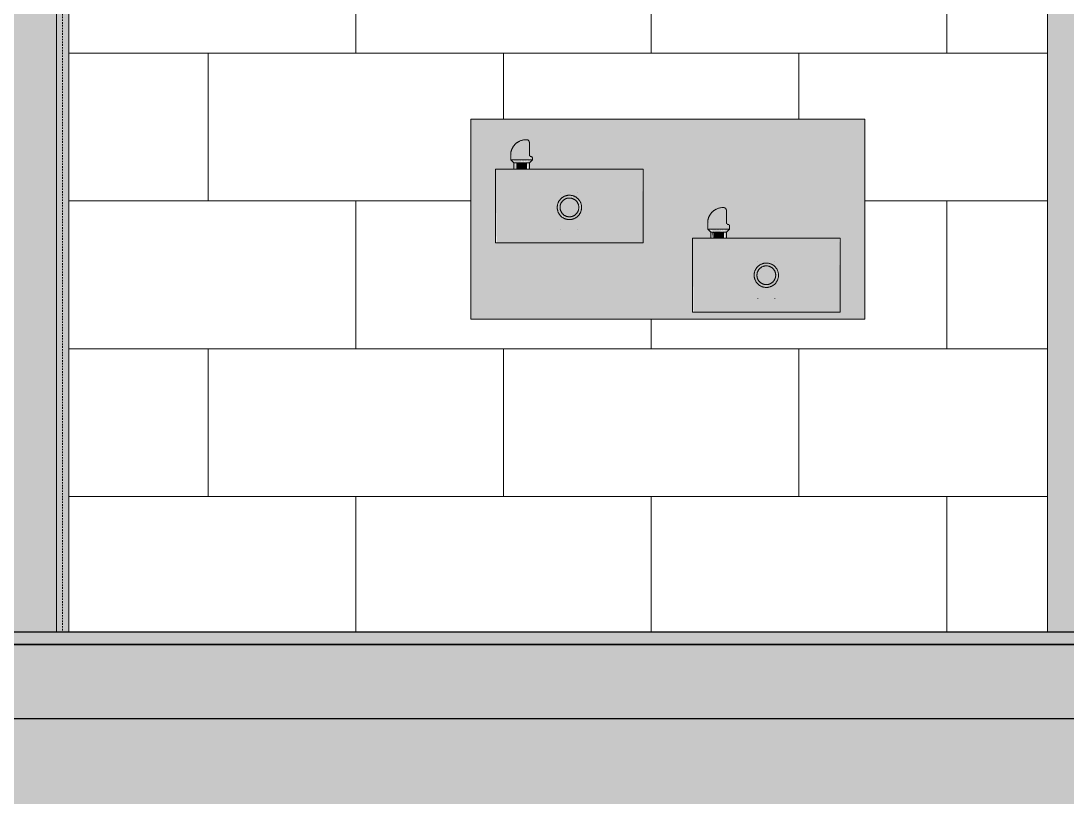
# Model space of a CAD drawing. Header units: inches. Extents: x 21380 to 98133, y -290 to 853.
# Drawn here: x 35974.5 to 36059.5, y -12.4 to 50.7 of the extents above; entities that cross this region are included whole.
import ezdxf

# ---------------------------------------------------------------- set-up
doc = ezdxf.new("R2010")
doc.units = ezdxf.units.IN
doc.header["$MEASUREMENT"] = 0
doc.linetypes.add('Grid Line 1_2_', pattern=[0.875, 0.5, -0.125, 0.125, -0.125])
doc.linetypes.add('Hidden 1_8_', pattern=[0.1875, 0.125, -0.0625])
for name, color, linetype, lineweight in [('A-FLOR', 192, 'Continuous', 9), ('A-FLOR-LEVL', 51, 'Continuous', 9), ('A-FLOR-PATT', 8, 'Continuous', 25), ('A-WALL-PATT', 111, 'Continuous', 25), ('C-TOPO', 7, 'Continuous', 9), ('I-WALL', 2, 'Continuous', 9), ('P-SANR-FIXT', 6, 'Continuous', 9), ('S-COLS', 52, 'Continuous', 9)]:
    doc.layers.add(name, color=color, linetype=linetype, lineweight=lineweight)

# ---------------------------------------------------------------- blocks, each defined once
blk = doc.blocks.new('Drinking_Fountain-Haws_Corporation-Wall_Mounted_1119 - 1119-355850-Building Section - East_West looking South')
at = {"layer": 'P-SANR-FIXT'}
h = blk.add_hatch(color=254, dxfattribs=at)
h.paths.add_polyline_path([(-25529.101, 26.438), (-25497.101, 26.438), (-25497.101, 42.688), (-25529.101, 42.688), (-25529.101, 27.6)], flags=0)
h.paths.add_polyline_path([(-25508.75, 33.499), (-25508.819, 33.565), (-25508.819, 33.499)], flags=0)
h.paths.add_polyline_path([(-25508.529, 33.499), (-25508.545, 33.691), (-25508.64, 33.499), (-25508.542, 33.499)], flags=0)
h.paths.add_polyline_path([(-25509.192, 27), (-25511.101, 27), (-25511.015, 33), (-25509.413, 33.021), (-25509.485, 33.566), (-25509.768, 33.749), (-25509.846, 33.749), (-25509.763, 34.744), (-25509.461, 35.166), (-25509.192, 35.354), (-25508.701, 35.491), (-25508.442, 35.454), (-25508.371, 35.369), (-25508.379, 33.641), (-25508.529, 33.499), (-25508.442, 33), (-25499.101, 33), (-25499.187, 27), (-25508.497, 27)], flags=0)
h.paths.add_polyline_path([(-25524.755, 39.124), (-25524.824, 39.19), (-25524.824, 39.124)], flags=0)
h.paths.add_polyline_path([(-25524.534, 39.124), (-25524.558, 39.307), (-25524.645, 39.124), (-25524.547, 39.124)], flags=0)
h.paths.add_polyline_path([(-25515.101, 32.626), (-25527.101, 32.626), (-25527.015, 38.626), (-25525.418, 38.638), (-25525.489, 39.191), (-25525.773, 39.374), (-25525.851, 39.374), (-25525.736, 40.314), (-25525.465, 40.675), (-25525.192, 40.865), (-25524.706, 41), (-25524.447, 40.963), (-25524.351, 40.758), (-25524.351, 39.296), (-25524.534, 39.124), (-25524.447, 38.626), (-25515.101, 38.626), (-25515.101, 37.365)], flags=0)
h.paths.add_polyline_path([(-25509.413, 33.499), (-25509.284, 33.584), (-25509.461, 33.749), (-25509.428, 33.575)], flags=0)
h.paths.add_polyline_path([(-25509.082, 33.499), (-25508.861, 33.499), (-25508.979, 33.732), (-25509.044, 33.585)], flags=0)
h.paths.add_polyline_path([(-25509.192, 33.499), (-25509.082, 33.499), (-25509.242, 33.749)], flags=0)
h.paths.add_polyline_path([(-25525.418, 39.124), (-25525.289, 39.209), (-25525.465, 39.374), (-25525.432, 39.2)], flags=0)
h.paths.add_polyline_path([(-25524.976, 39.124), (-25524.866, 39.124), (-25525.021, 39.272), (-25524.994, 39.124)], flags=0)
h.paths.add_polyline_path([(-25525.197, 39.124), (-25525.087, 39.124), (-25525.246, 39.374)], flags=0)
for color, points in [(50, [(-25524.824, 39.374), (-25524.378, 39.374), (-25524.351, 40.758), (-25524.494, 40.989), (-25524.603, 41.008), (-25525.048, 40.932), (-25525.432, 40.708), (-25525.773, 40.243), (-25525.827, 40.084), (-25525.768, 39.374), (-25524.976, 39.374)]), (50, [(-25525.307, 38.626), (-25524.534, 38.626), (-25524.534, 39.124), (-25525.418, 39.124), (-25525.418, 38.626), (-25525.308, 38.626)]), (254, [(-25525.192, 32.626), (-25524.497, 32.626), (-25524.497, 38.626), (-25527.101, 38.626), (-25527.015, 32.626), (-25525.824, 32.626)]), (254, [(-25515.101, 32.626), (-25515.187, 38.626), (-25517.705, 38.626), (-25517.705, 32.626), (-25515.187, 32.626)]), (50, [(-25521.099, 34.793), (-25521.099, 36.225), (-25521.605, 36.015), (-25521.814, 35.509), (-25521.605, 35.003), (-25521.414, 34.924)]), (50, [(-25521.099, 34.793), (-25520.593, 35.003), (-25520.383, 35.509), (-25520.593, 36.015), (-25521.099, 36.225), (-25521.099, 34.924)]), (254, [(-25508.497, 27), (-25508.497, 33), (-25511.101, 33), (-25511.015, 27), (-25509.192, 27)]), (254, [(-25499.844, 27), (-25499.101, 27), (-25499.187, 33), (-25501.705, 33), (-25501.705, 27), (-25500.378, 27)]), (50, [(-25505.101, 29.284), (-25505.101, 30.716), (-25505.607, 30.506), (-25505.817, 30), (-25505.607, 29.494)]), (50, [(-25505.101, 29.284), (-25504.595, 29.494), (-25504.403, 30.041), (-25504.595, 30.506), (-25505.101, 30.716), (-25505.101, 30)])]:
    blk.add_hatch(color=color, dxfattribs=at).paths.add_polyline_path(points, flags=0)
h = blk.add_hatch(color=50, dxfattribs=at)
h.paths.add_polyline_path([(-25524.534, 39.124), (-25524.268, 39.374), (-25524.487, 39.374)], flags=0)
h.paths.add_polyline_path([(-25525.418, 39.124), (-25525.465, 39.374), (-25525.684, 39.374), (-25525.432, 39.138)], flags=0)
h.paths.add_polyline_path([(-25524.755, 39.124), (-25524.534, 39.374), (-25524.706, 39.374)], flags=0)
h.paths.add_polyline_path([(-25524.976, 39.374), (-25524.866, 39.124), (-25524.706, 39.374), (-25524.921, 39.374)], flags=0)
h.paths.add_polyline_path([(-25525.246, 39.374), (-25525.418, 39.33), (-25525.197, 39.124)], flags=0)
h.paths.add_polyline_path([(-25525.087, 39.124), (-25524.976, 39.374), (-25525.197, 39.297)], flags=0)
h = blk.add_hatch(color=254, dxfattribs=at)
h.paths.add_polyline_path([(-25521.101, 32.626), (-25517.705, 32.626), (-25517.705, 38.626), (-25524.497, 38.626), (-25524.497, 32.626), (-25521.31, 32.626)], flags=0)
h.paths.add_polyline_path([(-25520.364, 34.975), (-25520.475, 35.251), (-25520.383, 35.401), (-25520.19, 35.509), (-25520.19, 35.214), (-25520.351, 34.993)], flags=0)
h.paths.add_polyline_path([(-25521.099, 34.554), (-25520.97, 34.832), (-25520.475, 34.984), (-25520.401, 34.924), (-25520.593, 34.718), (-25520.841, 34.638)], flags=0)
h.paths.add_polyline_path([(-25521.099, 34.554), (-25521.66, 34.736), (-25521.605, 34.988), (-25521.21, 34.793), (-25521.101, 34.559)], flags=0)
h.paths.add_polyline_path([(-25521.099, 34.793), (-25521.605, 35.003), (-25521.776, 35.603), (-25521.58, 36.025), (-25521.005, 36.186), (-25520.593, 36.015), (-25520.422, 35.415), (-25520.618, 34.993), (-25521.005, 34.832)], flags=0)
h.paths.add_polyline_path([(-25521.834, 34.975), (-25522.007, 35.214), (-25522.007, 35.509), (-25521.722, 35.251), (-25521.822, 35.003)], flags=0)
h.paths.add_polyline_path([(-25522.007, 35.509), (-25522.007, 35.804), (-25521.814, 35.995), (-25521.722, 35.767), (-25521.814, 35.616)], flags=0)
h.paths.add_polyline_path([(-25520.19, 35.509), (-25520.475, 35.767), (-25520.364, 36.043), (-25520.19, 35.804), (-25520.19, 35.638)], flags=0)
h.paths.add_polyline_path([(-25521.615, 36.025), (-25521.814, 36.07), (-25521.605, 36.3), (-25521.101, 36.459), (-25521.228, 36.186), (-25521.605, 36.03)], flags=0)
h.paths.add_polyline_path([(-25520.582, 36.025), (-25520.988, 36.225), (-25521.099, 36.464), (-25520.547, 36.225), (-25520.573, 36.079)], flags=0)
h = blk.add_hatch(color=50, dxfattribs=at)
h.paths.add_polyline_path([(-25521.099, 34.554), (-25521.31, 34.866), (-25521.627, 34.924), (-25521.605, 34.718), (-25521.31, 34.622)], flags=0)
h.paths.add_polyline_path([(-25521.834, 34.975), (-25521.722, 35.251), (-25521.814, 35.401), (-25522.007, 35.509), (-25522.007, 35.214)], flags=0)
h.paths.add_polyline_path([(-25521.834, 36.043), (-25521.486, 36.079), (-25521.192, 36.263), (-25521.099, 36.464), (-25521.663, 36.279)], flags=0)
h.paths.add_polyline_path([(-25522.007, 35.509), (-25521.722, 35.767), (-25521.834, 36.043), (-25522.007, 35.804)], flags=0)
h = blk.add_hatch(color=50, dxfattribs=at)
h.paths.add_polyline_path([(-25521.099, 34.554), (-25520.537, 34.736), (-25520.364, 34.975), (-25520.748, 34.924), (-25520.988, 34.793)], flags=0)
h.paths.add_polyline_path([(-25520.364, 34.975), (-25520.19, 35.214), (-25520.19, 35.509), (-25520.475, 35.251), (-25520.371, 34.993)], flags=0)
h.paths.add_polyline_path([(-25520.19, 35.509), (-25520.19, 35.804), (-25520.383, 35.995), (-25520.475, 35.767), (-25520.347, 35.596)], flags=0)
h.paths.add_polyline_path([(-25520.582, 36.025), (-25520.593, 36.3), (-25521.099, 36.464), (-25520.888, 36.152), (-25520.593, 36.03)], flags=0)
h = blk.add_hatch(color=50, dxfattribs=at)
h.paths.add_polyline_path([(-25508.346, 33.749), (-25508.263, 33.749), (-25508.346, 33.91), (-25508.373, 33.749)], flags=0)
h.paths.add_polyline_path([(-25508.373, 33.749), (-25508.371, 35.369), (-25508.542, 35.496), (-25508.971, 35.442), (-25509.251, 35.326), (-25509.572, 35.054), (-25509.823, 34.575), (-25509.763, 33.749), (-25508.482, 33.749)], flags=0)
h = blk.add_hatch(color=50, dxfattribs=at)
h.paths.add_polyline_path([(-25508.482, 33.749), (-25508.529, 33.499), (-25508.263, 33.749)], flags=0)
h.paths.add_polyline_path([(-25508.701, 33.749), (-25508.75, 33.499), (-25508.529, 33.749), (-25508.695, 33.749)], flags=0)
h.paths.add_polyline_path([(-25509.461, 33.749), (-25509.679, 33.749), (-25509.428, 33.575)], flags=0)
h.paths.add_polyline_path([(-25509.242, 33.749), (-25509.413, 33.705), (-25509.192, 33.499)], flags=0)
h.paths.add_polyline_path([(-25508.971, 33.749), (-25509.192, 33.672), (-25509.082, 33.499)], flags=0)
h.paths.add_polyline_path([(-25508.861, 33.499), (-25508.701, 33.749), (-25508.934, 33.666)], flags=0)
h = blk.add_hatch(color=50, dxfattribs=at)
h.paths.add_polyline_path([(-25509.413, 33.499), (-25509.485, 33.499), (-25509.459, 33)], flags=0)
h.paths.add_polyline_path([(-25509.242, 33), (-25508.529, 33), (-25508.529, 33.499), (-25509.413, 33.499), (-25509.413, 33), (-25509.303, 33)], flags=0)
h = blk.add_hatch(color=254, dxfattribs=at)
h.paths.add_polyline_path([(-25505.101, 27), (-25501.705, 27), (-25501.705, 33), (-25508.497, 33), (-25508.497, 27)], flags=0)
h.paths.add_polyline_path([(-25504.366, 29.466), (-25504.478, 29.742), (-25504.385, 29.893), (-25504.193, 30), (-25504.193, 29.705), (-25504.353, 29.484)], flags=0)
h.paths.add_polyline_path([(-25505.101, 29.045), (-25504.972, 29.323), (-25504.478, 29.475), (-25504.385, 29.439), (-25504.68, 29.182), (-25504.843, 29.129)], flags=0)
h.paths.add_polyline_path([(-25505.101, 29.045), (-25505.724, 29.313), (-25505.817, 29.468), (-25505.488, 29.43), (-25505.212, 29.284)], flags=0)
h.paths.add_polyline_path([(-25505.101, 29.284), (-25505.607, 29.494), (-25505.778, 30.094), (-25505.522, 30.541), (-25505.007, 30.677), (-25504.595, 30.506), (-25504.424, 29.906), (-25504.68, 29.459), (-25505.007, 29.323)], flags=0)
h.paths.add_polyline_path([(-25506.009, 30), (-25506.009, 30.295), (-25505.817, 30.486), (-25505.724, 30.258), (-25505.817, 30.107), (-25505.935, 30.041)], flags=0)
h.paths.add_polyline_path([(-25505.836, 29.466), (-25506.009, 29.705), (-25506.009, 30), (-25505.724, 29.742), (-25505.829, 29.484)], flags=0)
h.paths.add_polyline_path([(-25504.366, 30.534), (-25504.714, 30.57), (-25504.99, 30.716), (-25505.101, 30.955), (-25504.478, 30.687), (-25504.385, 30.561)], flags=0)
h.paths.add_polyline_path([(-25504.193, 30), (-25504.478, 30.258), (-25504.346, 30.506), (-25504.193, 30.295), (-25504.193, 30.041)], flags=0)
h.paths.add_polyline_path([(-25505.617, 30.516), (-25505.817, 30.561), (-25505.522, 30.818), (-25505.101, 30.955), (-25505.23, 30.677), (-25505.607, 30.521)], flags=0)
h = blk.add_hatch(color=50, dxfattribs=at)
h.paths.add_polyline_path([(-25505.101, 29.045), (-25505.23, 29.323), (-25505.617, 29.484), (-25505.836, 29.466), (-25505.607, 29.209), (-25505.382, 29.136)], flags=0)
h.paths.add_polyline_path([(-25505.836, 30.534), (-25505.488, 30.57), (-25505.212, 30.716), (-25505.101, 30.955), (-25505.662, 30.773)], flags=0)
h.paths.add_polyline_path([(-25506.009, 30), (-25505.724, 30.258), (-25505.836, 30.534), (-25506.009, 30.295), (-25506.009, 30.041)], flags=0)
h.paths.add_polyline_path([(-25505.836, 29.466), (-25505.724, 29.742), (-25505.817, 29.893), (-25506.009, 30), (-25506.009, 29.705)], flags=0)
h = blk.add_hatch(color=50, dxfattribs=at)
h.paths.add_polyline_path([(-25505.101, 29.045), (-25504.54, 29.227), (-25504.366, 29.466), (-25504.714, 29.43), (-25504.99, 29.284)], flags=0)
h.paths.add_polyline_path([(-25504.366, 30.534), (-25504.595, 30.791), (-25505.101, 30.955), (-25504.972, 30.677), (-25504.585, 30.516)], flags=0)
h.paths.add_polyline_path([(-25504.193, 30), (-25504.193, 30.295), (-25504.385, 30.486), (-25504.478, 30.258), (-25504.385, 30.107), (-25504.267, 30.041)], flags=0)
h.paths.add_polyline_path([(-25504.366, 29.466), (-25504.193, 29.705), (-25504.193, 30), (-25504.478, 29.742), (-25504.373, 29.484)], flags=0)
at = {"layer": 'P-SANR-FIXT', "color": 7}
for p, q in [((-25497.101, 42.688), (-25529.101, 42.688)), ((-25529.101, 42.688), (-25529.101, 26.438)), ((-25497.101, 26.438), (-25497.101, 42.688)), ((-25527.101, 38.626), (-25527.101, 32.626)), ((-25527.101, 38.626), (-25524.497, 38.626)), ((-25525.97, 38.626), (-25525.942, 38.604)), ((-25524.497, 38.626), (-25517.705, 38.626)), ((-25517.705, 38.626), (-25515.101, 38.626)), ((-25515.101, 32.626), (-25515.101, 38.626)), ((-25508.329, 35.119), (-25508.329, 35.119)), ((-25524.497, 32.626), (-25527.101, 32.626)), ((-25517.705, 32.626), (-25524.497, 32.626)), ((-25515.101, 32.626), (-25517.705, 32.626)), ((-25511.101, 33), (-25511.101, 27)), ((-25511.101, 33), (-25508.497, 33)), ((-25508.497, 33), (-25501.705, 33)), ((-25501.705, 33), (-25499.101, 33)), ((-25499.101, 27), (-25499.101, 33)), ((-25529.101, 26.438), (-25497.101, 26.438)), ((-25508.497, 27), (-25511.101, 27)), ((-25501.705, 27), (-25508.497, 27)), ((-25499.101, 27), (-25501.705, 27))]:
    blk.add_line(p, q, dxfattribs=at)
at = {"layer": 'P-SANR-FIXT', "color": 55}
for p, q in [((-25525.851, 39.978), (-25525.851, 39.374)), ((-25524.351, 39.758), (-25524.351, 40.758)), ((-25525.851, 39.374), (-25525.601, 39.124)), ((-25524.101, 39.374), (-25525.851, 39.374)), ((-25525.601, 39.124), (-25525.601, 38.626)), ((-25525.601, 39.124), (-25525.531, 39.124)), ((-25524.351, 39.124), (-25525.601, 39.124)), ((-25524.534, 39.124), (-25524.351, 39.124)), ((-25524.351, 39.124), (-25524.101, 39.374)), ((-25524.351, 38.626), (-25524.351, 39.124)), ((-25524.268, 39.374), (-25524.101, 39.374)), ((-25524.101, 39.374), (-25524.101, 39.555)), ((-25508.346, 35.249), (-25508.346, 34.249)), ((-25508.346, 34.249), (-25508.346, 35.249)), ((-25509.846, 34.469), (-25509.846, 33.749)), ((-25508.096, 33.749), (-25508.096, 34.046)), ((-25509.846, 33.749), (-25509.596, 33.499)), ((-25508.096, 33.749), (-25509.846, 33.749)), ((-25509.596, 33.499), (-25509.596, 33)), ((-25509.596, 33.499), (-25509.526, 33.499)), ((-25508.346, 33.499), (-25509.596, 33.499)), ((-25508.529, 33.499), (-25508.346, 33.499)), ((-25508.346, 33.499), (-25508.096, 33.749)), ((-25508.346, 33), (-25508.346, 33.499)), ((-25508.263, 33.749), (-25508.096, 33.749))]:
    blk.add_line(p, q, dxfattribs=at)
at = {"layer": 'P-SANR-FIXT', "color": 7, "flags": 128}
for points in [[(-25521.786, 36.75), (-25521.786, 36.749), (-25521.786, 36.747)], [(-25520.411, 36.746), (-25520.411, 36.749), (-25520.411, 36.75)], [(-25521.786, 33.727), (-25521.786, 33.723), (-25521.786, 33.72), (-25521.786, 33.719)], [(-25521.786, 33.719), (-25521.786, 33.72), (-25521.786, 33.722), (-25521.786, 33.726)], [(-25520.411, 33.719), (-25520.411, 33.72), (-25520.411, 33.722), (-25520.411, 33.726)], [(-25520.411, 33.723), (-25520.411, 33.72), (-25520.411, 33.719)], [(-25505.786, 31.125), (-25505.786, 31.124), (-25505.786, 31.122)], [(-25504.411, 31.121), (-25504.411, 31.124), (-25504.411, 31.125)], [(-25505.786, 28.102), (-25505.786, 28.098), (-25505.786, 28.095), (-25505.786, 28.094)], [(-25505.786, 28.094), (-25505.786, 28.095), (-25505.786, 28.097), (-25505.786, 28.101)], [(-25504.411, 28.094), (-25504.411, 28.095), (-25504.411, 28.097), (-25504.411, 28.101)], [(-25504.411, 28.098), (-25504.411, 28.095), (-25504.411, 28.094)]]:
    blk.add_lwpolyline(points, dxfattribs=at)
at = {"layer": 'P-SANR-FIXT', "color": 55, "flags": 128}
for points in [[(-25521.099, 36.499), (-25521.138, 36.498), (-25521.178, 36.496), (-25521.217, 36.492), (-25521.257, 36.486), (-25521.296, 36.479), (-25521.334, 36.471), (-25521.372, 36.46), (-25521.41, 36.449), (-25521.448, 36.436), (-25521.484, 36.421), (-25521.521, 36.405), (-25521.556, 36.387), (-25521.591, 36.368), (-25521.625, 36.348), (-25521.658, 36.326), (-25521.69, 36.303), (-25521.721, 36.279), (-25521.752, 36.253), (-25521.781, 36.227), (-25521.809, 36.199), (-25521.836, 36.17), (-25521.862, 36.14), (-25521.886, 36.109), (-25521.91, 36.077), (-25521.932, 36.044), (-25521.953, 36.01), (-25521.972, 35.976), (-25521.99, 35.94), (-25522.006, 35.904), (-25522.022, 35.868), (-25522.035, 35.831), (-25522.047, 35.793), (-25522.058, 35.755), (-25522.067, 35.716), (-25522.074, 35.677), (-25522.08, 35.638), (-25522.085, 35.599), (-25522.088, 35.559), (-25522.089, 35.52), (-25522.088, 35.48), (-25522.086, 35.441), (-25522.083, 35.401), (-25522.078, 35.362), (-25522.071, 35.323), (-25522.063, 35.284), (-25522.053, 35.246), (-25522.042, 35.208), (-25522.029, 35.17), (-25522.015, 35.133), (-25521.999, 35.097), (-25521.982, 35.061), (-25521.963, 35.026), (-25521.943, 34.992), (-25521.922, 34.959), (-25521.899, 34.926), (-25521.875, 34.895), (-25521.85, 34.864), (-25521.824, 34.835), (-25521.796, 34.806), (-25521.768, 34.779), (-25521.738, 34.753), (-25521.707, 34.728), (-25521.675, 34.704), (-25521.643, 34.682), (-25521.609, 34.661), (-25521.575, 34.641), (-25521.54, 34.623), (-25521.504, 34.606), (-25521.468, 34.59), (-25521.43, 34.576), (-25521.393, 34.564), (-25521.355, 34.553), (-25521.316, 34.543), (-25521.278, 34.535), (-25521.239, 34.529), (-25521.199, 34.524), (-25521.16, 34.521), (-25521.12, 34.519), (-25521.099, 34.519)], [(-25521.099, 36.271), (-25521.129, 36.271), (-25521.16, 36.269), (-25521.19, 36.266), (-25521.22, 36.262), (-25521.25, 36.256), (-25521.28, 36.25), (-25521.31, 36.242), (-25521.339, 36.233), (-25521.367, 36.223), (-25521.396, 36.211), (-25521.424, 36.199), (-25521.451, 36.185), (-25521.478, 36.171), (-25521.504, 36.155), (-25521.529, 36.138), (-25521.554, 36.121), (-25521.578, 36.102), (-25521.602, 36.082), (-25521.624, 36.062), (-25521.646, 36.04), (-25521.667, 36.018), (-25521.687, 35.995), (-25521.705, 35.971), (-25521.723, 35.946), (-25521.74, 35.921), (-25521.756, 35.895), (-25521.771, 35.868), (-25521.785, 35.841), (-25521.798, 35.813), (-25521.81, 35.785), (-25521.82, 35.757), (-25521.829, 35.728), (-25521.837, 35.698), (-25521.844, 35.669), (-25521.85, 35.639), (-25521.855, 35.608), (-25521.858, 35.578), (-25521.86, 35.548), (-25521.861, 35.517), (-25521.861, 35.487), (-25521.86, 35.456), (-25521.857, 35.426), (-25521.853, 35.396), (-25521.848, 35.366), (-25521.841, 35.336), (-25521.834, 35.306), (-25521.825, 35.277), (-25521.815, 35.248), (-25521.804, 35.22), (-25521.792, 35.192), (-25521.779, 35.164), (-25521.765, 35.137), (-25521.749, 35.111), (-25521.733, 35.085), (-25521.715, 35.06), (-25521.697, 35.036), (-25521.677, 35.012), (-25521.657, 34.99), (-25521.636, 34.968), (-25521.614, 34.947), (-25521.591, 34.927), (-25521.567, 34.907), (-25521.543, 34.889), (-25521.518, 34.872), (-25521.492, 34.856), (-25521.465, 34.84), (-25521.438, 34.826), (-25521.411, 34.813), (-25521.383, 34.801), (-25521.354, 34.791), (-25521.325, 34.781), (-25521.296, 34.772), (-25521.266, 34.765), (-25521.237, 34.759), (-25521.206, 34.754), (-25521.176, 34.75), (-25521.146, 34.748), (-25521.115, 34.747), (-25521.099, 34.746)], [(-25521.099, 34.519), (-25521.059, 34.52), (-25521.02, 34.522), (-25520.98, 34.526), (-25520.941, 34.532), (-25520.902, 34.539), (-25520.864, 34.547), (-25520.825, 34.558), (-25520.787, 34.569), (-25520.75, 34.582), (-25520.713, 34.597), (-25520.677, 34.613), (-25520.642, 34.631), (-25520.607, 34.65), (-25520.573, 34.67), (-25520.54, 34.692), (-25520.508, 34.715), (-25520.476, 34.739), (-25520.446, 34.765), (-25520.417, 34.791), (-25520.389, 34.819), (-25520.362, 34.848), (-25520.336, 34.878), (-25520.311, 34.909), (-25520.288, 34.941), (-25520.266, 34.974), (-25520.245, 35.008), (-25520.226, 35.042), (-25520.208, 35.078), (-25520.191, 35.114), (-25520.176, 35.15), (-25520.163, 35.187), (-25520.15, 35.225), (-25520.14, 35.263), (-25520.131, 35.302), (-25520.123, 35.341), (-25520.117, 35.38), (-25520.113, 35.419), (-25520.11, 35.459), (-25520.109, 35.498), (-25520.109, 35.538), (-25520.111, 35.577), (-25520.115, 35.617), (-25520.12, 35.656), (-25520.127, 35.695), (-25520.135, 35.734), (-25520.144, 35.772), (-25520.156, 35.81), (-25520.169, 35.848), (-25520.183, 35.885), (-25520.199, 35.921), (-25520.216, 35.957), (-25520.234, 35.992), (-25520.254, 36.026), (-25520.276, 36.059), (-25520.298, 36.092), (-25520.322, 36.123), (-25520.348, 36.154), (-25520.374, 36.183), (-25520.401, 36.212), (-25520.43, 36.239), (-25520.46, 36.265), (-25520.491, 36.29), (-25520.522, 36.314), (-25520.555, 36.336), (-25520.588, 36.357), (-25520.623, 36.377), (-25520.658, 36.395), (-25520.694, 36.412), (-25520.73, 36.428), (-25520.767, 36.442), (-25520.805, 36.454), (-25520.843, 36.465), (-25520.881, 36.475), (-25520.92, 36.483), (-25520.959, 36.489), (-25520.998, 36.494), (-25521.038, 36.497), (-25521.077, 36.499), (-25521.099, 36.499)], [(-25521.099, 34.746), (-25521.068, 34.747), (-25521.038, 34.749), (-25521.008, 34.752), (-25520.977, 34.756), (-25520.947, 34.762), (-25520.918, 34.768), (-25520.888, 34.776), (-25520.859, 34.785), (-25520.83, 34.795), (-25520.802, 34.807), (-25520.774, 34.819), (-25520.747, 34.833), (-25520.72, 34.847), (-25520.694, 34.863), (-25520.668, 34.88), (-25520.643, 34.897), (-25520.619, 34.916), (-25520.596, 34.936), (-25520.574, 34.956), (-25520.552, 34.978), (-25520.531, 35), (-25520.511, 35.023), (-25520.492, 35.047), (-25520.474, 35.072), (-25520.457, 35.097), (-25520.441, 35.123), (-25520.426, 35.15), (-25520.413, 35.177), (-25520.4, 35.204), (-25520.388, 35.233), (-25520.378, 35.261), (-25520.368, 35.29), (-25520.36, 35.32), (-25520.353, 35.349), (-25520.347, 35.379), (-25520.343, 35.41), (-25520.339, 35.44), (-25520.337, 35.47), (-25520.336, 35.501), (-25520.337, 35.531), (-25520.338, 35.562), (-25520.341, 35.592), (-25520.345, 35.622), (-25520.35, 35.652), (-25520.356, 35.682), (-25520.364, 35.712), (-25520.372, 35.741), (-25520.382, 35.77), (-25520.393, 35.798), (-25520.405, 35.826), (-25520.419, 35.854), (-25520.433, 35.881), (-25520.448, 35.907), (-25520.465, 35.933), (-25520.482, 35.958), (-25520.501, 35.982), (-25520.52, 36.006), (-25520.541, 36.028), (-25520.562, 36.05), (-25520.584, 36.071), (-25520.607, 36.091), (-25520.63, 36.111), (-25520.655, 36.129), (-25520.68, 36.146), (-25520.706, 36.162), (-25520.732, 36.178), (-25520.759, 36.192), (-25520.787, 36.205), (-25520.815, 36.217), (-25520.843, 36.227), (-25520.872, 36.237), (-25520.902, 36.246), (-25520.931, 36.253), (-25520.961, 36.259), (-25520.991, 36.264), (-25521.022, 36.268), (-25521.052, 36.27), (-25521.082, 36.271), (-25521.099, 36.271)], [(-25505.101, 30.99), (-25505.141, 30.989), (-25505.18, 30.987), (-25505.22, 30.983), (-25505.259, 30.977), (-25505.298, 30.97), (-25505.336, 30.962), (-25505.375, 30.951), (-25505.412, 30.94), (-25505.45, 30.927), (-25505.487, 30.912), (-25505.523, 30.896), (-25505.558, 30.878), (-25505.593, 30.859), (-25505.627, 30.839), (-25505.66, 30.817), (-25505.692, 30.794), (-25505.724, 30.77), (-25505.754, 30.744), (-25505.783, 30.718), (-25505.811, 30.69), (-25505.838, 30.661), (-25505.864, 30.631), (-25505.889, 30.6), (-25505.912, 30.568), (-25505.934, 30.535), (-25505.955, 30.501), (-25505.974, 30.467), (-25505.992, 30.431), (-25506.009, 30.395), (-25506.024, 30.359), (-25506.037, 30.322), (-25506.049, 30.284), (-25506.06, 30.246), (-25506.069, 30.207), (-25506.077, 30.168), (-25506.083, 30.129), (-25506.087, 30.09), (-25506.09, 30.05), (-25506.091, 30.011), (-25506.091, 29.971), (-25506.089, 29.932), (-25506.085, 29.892), (-25506.08, 29.853), (-25506.073, 29.814), (-25506.065, 29.775), (-25506.055, 29.737), (-25506.044, 29.699), (-25506.031, 29.661), (-25506.017, 29.624), (-25506.001, 29.588), (-25505.984, 29.552), (-25505.965, 29.517), (-25505.945, 29.483), (-25505.924, 29.45), (-25505.901, 29.417), (-25505.878, 29.386), (-25505.852, 29.355), (-25505.826, 29.326), (-25505.798, 29.297), (-25505.77, 29.27), (-25505.74, 29.244), (-25505.709, 29.219), (-25505.678, 29.195), (-25505.645, 29.173), (-25505.611, 29.152), (-25505.577, 29.132), (-25505.542, 29.114), (-25505.506, 29.097), (-25505.47, 29.081), (-25505.433, 29.067), (-25505.395, 29.055), (-25505.357, 29.044), (-25505.319, 29.034), (-25505.28, 29.026), (-25505.241, 29.02), (-25505.201, 29.015), (-25505.162, 29.012), (-25505.122, 29.01), (-25505.101, 29.01)], [(-25505.101, 30.762), (-25505.132, 30.762), (-25505.162, 30.76), (-25505.192, 30.757), (-25505.223, 30.753), (-25505.253, 30.747), (-25505.282, 30.741), (-25505.312, 30.733), (-25505.341, 30.724), (-25505.37, 30.714), (-25505.398, 30.702), (-25505.426, 30.69), (-25505.453, 30.676), (-25505.48, 30.662), (-25505.506, 30.646), (-25505.532, 30.629), (-25505.556, 30.612), (-25505.581, 30.593), (-25505.604, 30.573), (-25505.626, 30.553), (-25505.648, 30.531), (-25505.669, 30.509), (-25505.689, 30.486), (-25505.708, 30.462), (-25505.726, 30.437), (-25505.743, 30.412), (-25505.759, 30.386), (-25505.774, 30.359), (-25505.787, 30.332), (-25505.8, 30.304), (-25505.812, 30.276), (-25505.822, 30.248), (-25505.832, 30.219), (-25505.84, 30.189), (-25505.847, 30.16), (-25505.852, 30.13), (-25505.857, 30.099), (-25505.86, 30.069), (-25505.863, 30.039), (-25505.864, 30.008), (-25505.863, 29.978), (-25505.862, 29.947), (-25505.859, 29.917), (-25505.855, 29.887), (-25505.85, 29.857), (-25505.844, 29.827), (-25505.836, 29.797), (-25505.827, 29.768), (-25505.818, 29.739), (-25505.807, 29.711), (-25505.794, 29.683), (-25505.781, 29.655), (-25505.767, 29.628), (-25505.751, 29.602), (-25505.735, 29.576), (-25505.718, 29.551), (-25505.699, 29.527), (-25505.68, 29.503), (-25505.659, 29.481), (-25505.638, 29.459), (-25505.616, 29.438), (-25505.593, 29.418), (-25505.57, 29.398), (-25505.545, 29.38), (-25505.52, 29.363), (-25505.494, 29.347), (-25505.468, 29.331), (-25505.441, 29.317), (-25505.413, 29.304), (-25505.385, 29.292), (-25505.356, 29.282), (-25505.328, 29.272), (-25505.298, 29.263), (-25505.269, 29.256), (-25505.239, 29.25), (-25505.209, 29.245), (-25505.178, 29.241), (-25505.148, 29.239), (-25505.118, 29.238), (-25505.101, 29.238)], [(-25505.101, 29.01), (-25505.061, 29.011), (-25505.022, 29.013), (-25504.983, 29.017), (-25504.943, 29.023), (-25504.904, 29.03), (-25504.866, 29.038), (-25504.827, 29.049), (-25504.79, 29.06), (-25504.752, 29.073), (-25504.716, 29.088), (-25504.679, 29.104), (-25504.644, 29.122), (-25504.609, 29.141), (-25504.575, 29.161), (-25504.542, 29.183), (-25504.51, 29.206), (-25504.479, 29.23), (-25504.448, 29.256), (-25504.419, 29.282), (-25504.391, 29.31), (-25504.364, 29.339), (-25504.338, 29.369), (-25504.313, 29.4), (-25504.29, 29.432), (-25504.268, 29.465), (-25504.247, 29.499), (-25504.228, 29.533), (-25504.21, 29.569), (-25504.193, 29.605), (-25504.178, 29.641), (-25504.165, 29.678), (-25504.153, 29.716), (-25504.142, 29.754), (-25504.133, 29.793), (-25504.125, 29.832), (-25504.12, 29.871), (-25504.115, 29.91), (-25504.112, 29.95), (-25504.111, 29.989), (-25504.111, 30.029), (-25504.113, 30.068), (-25504.117, 30.108), (-25504.122, 30.147), (-25504.129, 30.186), (-25504.137, 30.225), (-25504.147, 30.263), (-25504.158, 30.301), (-25504.171, 30.339), (-25504.185, 30.376), (-25504.201, 30.412), (-25504.218, 30.448), (-25504.237, 30.483), (-25504.257, 30.517), (-25504.278, 30.55), (-25504.301, 30.583), (-25504.325, 30.614), (-25504.35, 30.645), (-25504.376, 30.674), (-25504.404, 30.703), (-25504.432, 30.73), (-25504.462, 30.756), (-25504.493, 30.781), (-25504.525, 30.805), (-25504.557, 30.827), (-25504.591, 30.848), (-25504.625, 30.868), (-25504.66, 30.886), (-25504.696, 30.903), (-25504.732, 30.919), (-25504.769, 30.933), (-25504.807, 30.945), (-25504.845, 30.956), (-25504.883, 30.966), (-25504.922, 30.974), (-25504.961, 30.98), (-25505.001, 30.985), (-25505.04, 30.988), (-25505.08, 30.99), (-25505.101, 30.99)], [(-25505.101, 29.238), (-25505.071, 29.238), (-25505.04, 29.24), (-25505.01, 29.243), (-25504.98, 29.247), (-25504.95, 29.253), (-25504.92, 29.259), (-25504.89, 29.267), (-25504.861, 29.276), (-25504.832, 29.286), (-25504.804, 29.298), (-25504.776, 29.31), (-25504.749, 29.324), (-25504.722, 29.338), (-25504.696, 29.354), (-25504.671, 29.371), (-25504.646, 29.388), (-25504.622, 29.407), (-25504.598, 29.427), (-25504.576, 29.447), (-25504.554, 29.469), (-25504.533, 29.491), (-25504.513, 29.514), (-25504.494, 29.538), (-25504.476, 29.563), (-25504.459, 29.588), (-25504.443, 29.614), (-25504.429, 29.641), (-25504.415, 29.668), (-25504.402, 29.696), (-25504.39, 29.724), (-25504.38, 29.752), (-25504.371, 29.781), (-25504.362, 29.811), (-25504.355, 29.84), (-25504.35, 29.87), (-25504.345, 29.901), (-25504.342, 29.931), (-25504.34, 29.961), (-25504.339, 29.992), (-25504.339, 30.022), (-25504.34, 30.053), (-25504.343, 30.083), (-25504.347, 30.113), (-25504.352, 30.143), (-25504.358, 30.173), (-25504.366, 30.203), (-25504.375, 30.232), (-25504.385, 30.261), (-25504.396, 30.289), (-25504.408, 30.317), (-25504.421, 30.345), (-25504.435, 30.372), (-25504.451, 30.398), (-25504.467, 30.424), (-25504.485, 30.449), (-25504.503, 30.473), (-25504.522, 30.497), (-25504.543, 30.519), (-25504.564, 30.541), (-25504.586, 30.562), (-25504.609, 30.582), (-25504.633, 30.602), (-25504.657, 30.62), (-25504.682, 30.637), (-25504.708, 30.653), (-25504.734, 30.669), (-25504.761, 30.683), (-25504.789, 30.696), (-25504.817, 30.708), (-25504.846, 30.718), (-25504.875, 30.728), (-25504.904, 30.737), (-25504.933, 30.744), (-25504.963, 30.75), (-25504.993, 30.755), (-25505.024, 30.759), (-25505.054, 30.761), (-25505.085, 30.762), (-25505.101, 30.762)]]:
    blk.add_lwpolyline(points, dxfattribs=at)
at = {"layer": 'P-SANR-FIXT', "color": 55}
for points, knots in [([(-25524.603, 41.008), (-25524.674, 41.009), (-25524.785, 41.001), (-25524.937, 40.969), (-25525.049, 40.934), (-25525.138, 40.897), (-25525.206, 40.862), (-25525.256, 40.835), (-25525.303, 40.806), (-25525.348, 40.775), (-25525.391, 40.742), (-25525.436, 40.706), (-25525.482, 40.665), (-25525.527, 40.619), (-25525.569, 40.573), (-25525.609, 40.525), (-25525.644, 40.476), (-25525.678, 40.426), (-25525.708, 40.376), (-25525.735, 40.325), (-25525.755, 40.282), (-25525.769, 40.252), (-25525.776, 40.236), (-25525.786, 40.21), (-25525.8, 40.17), (-25525.814, 40.127), (-25525.822, 40.1), (-25525.827, 40.086), (-25525.831, 40.072), (-25525.836, 40.056), (-25525.847, 40.019), (-25525.851, 39.994), (-25525.851, 39.978)], [0, 0, 0, 0, 0.111111, 0.166667, 0.222222, 0.277778, 0.305556, 0.333333, 0.361111, 0.388889, 0.416667, 0.444444, 0.479167, 0.513889, 0.548611, 0.583333, 0.618056, 0.652778, 0.6875, 0.722222, 0.756944, 0.774306, 0.782986, 0.791667, 0.826389, 0.861111, 0.878472, 0.887153, 0.895833, 0.913194, 0.930556, 1, 1, 1, 1]), ([(-25524.351, 40.758), (-25524.351, 40.769), (-25524.351, 40.785), (-25524.353, 40.806), (-25524.355, 40.821), (-25524.359, 40.836), (-25524.364, 40.85), (-25524.369, 40.865), (-25524.375, 40.878), (-25524.382, 40.891), (-25524.39, 40.903), (-25524.398, 40.915), (-25524.407, 40.926), (-25524.416, 40.936), (-25524.429, 40.949), (-25524.461, 40.975), (-25524.518, 41.003), (-25524.574, 41.01), (-25524.603, 41.008)], [0, 0, 0, 0, 0.071429, 0.107143, 0.142857, 0.178571, 0.214286, 0.25, 0.285714, 0.321429, 0.357143, 0.392857, 0.428571, 0.464286, 0.5, 0.571429, 0.785714, 1, 1, 1, 1]), ([(-25525.851, 39.978), (-25525.851, 39.991), (-25525.848, 40.014), (-25525.839, 40.047), (-25525.833, 40.067), (-25525.829, 40.078), (-25525.827, 40.084)], [0, 0, 0, 0, 0.0555556, 0.0833333, 0.0972222, 0.1111111, 0.1111111, 0.1111111, 0.1111111]), ([(-25524.351, 39.758), (-25524.349, 39.75), (-25524.344, 39.739), (-25524.338, 39.726), (-25524.331, 39.713), (-25524.323, 39.701), (-25524.314, 39.691), (-25524.307, 39.682), (-25524.298, 39.673), (-25524.289, 39.666), (-25524.282, 39.661), (-25524.275, 39.656), (-25524.266, 39.651), (-25524.256, 39.645), (-25524.243, 39.638), (-25524.233, 39.635), (-25524.227, 39.633)], [0, 0, 0, 0, 0.1, 0.15, 0.2, 0.3, 0.35, 0.4, 0.475, 0.55, 0.5875, 0.625, 0.7, 0.775, 0.85, 1, 1, 1, 1]), ([(-25524.227, 39.633), (-25524.235, 39.636), (-25524.248, 39.641), (-25524.264, 39.649), (-25524.273, 39.655), (-25524.281, 39.66), (-25524.291, 39.667), (-25524.299, 39.675), (-25524.306, 39.682), (-25524.313, 39.689), (-25524.321, 39.698), (-25524.328, 39.709), (-25524.334, 39.718), (-25524.342, 39.733), (-25524.347, 39.746), (-25524.351, 39.758)], [0, 0, 0, 0, 0.2, 0.3, 0.35, 0.4, 0.475, 0.55, 0.5875, 0.625, 0.7, 0.775, 0.8125, 0.85, 1, 1, 1, 1]), ([(-25524.227, 39.633), (-25524.218, 39.633), (-25524.202, 39.632), (-25524.185, 39.628), (-25524.172, 39.624), (-25524.163, 39.619), (-25524.154, 39.615), (-25524.147, 39.61), (-25524.139, 39.605), (-25524.133, 39.599), (-25524.128, 39.594), (-25524.124, 39.59), (-25524.122, 39.587), (-25524.119, 39.584), (-25524.116, 39.581), (-25524.113, 39.576), (-25524.109, 39.57), (-25524.106, 39.565), (-25524.104, 39.562), (-25524.102, 39.558), (-25524.101, 39.556), (-25524.101, 39.555)], [0, 0, 0, 0, 0.1, 0.2, 0.25, 0.3, 0.35, 0.4, 0.45, 0.5, 0.55, 0.575, 0.6, 0.625, 0.65, 0.7, 0.75, 0.8, 0.85, 0.9, 1, 1, 1, 1]), ([(-25524.101, 39.555), (-25524.101, 39.556), (-25524.102, 39.558), (-25524.104, 39.562), (-25524.106, 39.565), (-25524.109, 39.57), (-25524.113, 39.576), (-25524.116, 39.581), (-25524.119, 39.584), (-25524.122, 39.587), (-25524.124, 39.59), (-25524.128, 39.594), (-25524.133, 39.599), (-25524.139, 39.605), (-25524.147, 39.61), (-25524.154, 39.615), (-25524.163, 39.619), (-25524.172, 39.624), (-25524.185, 39.628), (-25524.202, 39.632), (-25524.218, 39.633), (-25524.227, 39.633)], [0, 0, 0, 0, 0.1, 0.15, 0.2, 0.25, 0.3, 0.35, 0.375, 0.4, 0.425, 0.45, 0.5, 0.55, 0.6, 0.65, 0.7, 0.75, 0.8, 0.9, 1, 1, 1, 1]), ([(-25508.598, 35.499), (-25508.669, 35.5), (-25508.781, 35.492), (-25508.933, 35.46), (-25509.045, 35.425), (-25509.133, 35.388), (-25509.202, 35.353), (-25509.251, 35.326), (-25509.298, 35.297), (-25509.343, 35.266), (-25509.387, 35.233), (-25509.432, 35.197), (-25509.477, 35.156), (-25509.522, 35.11), (-25509.565, 35.064), (-25509.604, 35.016), (-25509.64, 34.967), (-25509.673, 34.917), (-25509.703, 34.867), (-25509.73, 34.816), (-25509.751, 34.773), (-25509.764, 34.743), (-25509.771, 34.727), (-25509.781, 34.701), (-25509.795, 34.661), (-25509.809, 34.618), (-25509.817, 34.591), (-25509.822, 34.577), (-25509.826, 34.563), (-25509.832, 34.547), (-25509.842, 34.51), (-25509.846, 34.485), (-25509.846, 34.469)], [0, 0, 0, 0, 0.111111, 0.166667, 0.222222, 0.277778, 0.305556, 0.333333, 0.361111, 0.388889, 0.416667, 0.444444, 0.479167, 0.513889, 0.548611, 0.583333, 0.618056, 0.652778, 0.6875, 0.722222, 0.756944, 0.774306, 0.782986, 0.791667, 0.826389, 0.861111, 0.878472, 0.887153, 0.895833, 0.913194, 0.930556, 1, 1, 1, 1]), ([(-25508.346, 35.249), (-25508.346, 35.26), (-25508.346, 35.276), (-25508.348, 35.297), (-25508.351, 35.312), (-25508.354, 35.327), (-25508.359, 35.342), (-25508.365, 35.356), (-25508.371, 35.369), (-25508.378, 35.382), (-25508.385, 35.394), (-25508.393, 35.406), (-25508.402, 35.417), (-25508.411, 35.427), (-25508.425, 35.44), (-25508.456, 35.466), (-25508.513, 35.494), (-25508.569, 35.501), (-25508.598, 35.499)], [0, 0, 0, 0, 0.071429, 0.107143, 0.142857, 0.178571, 0.214286, 0.25, 0.285714, 0.321429, 0.357143, 0.392857, 0.428571, 0.464286, 0.5, 0.571429, 0.785714, 1, 1, 1, 1]), ([(-25508.371, 35.369), (-25508.37, 35.367), (-25508.366, 35.358), (-25508.359, 35.342), (-25508.353, 35.323), (-25508.35, 35.308), (-25508.348, 35.293), (-25508.346, 35.273), (-25508.346, 35.257), (-25508.346, 35.249)], [0.7142857, 0.7142857, 0.7142857, 0.7142857, 0.7321429, 0.7857143, 0.8392857, 0.8660714, 0.8928571, 0.9464286, 1, 1, 1, 1]), ([(-25509.846, 34.469), (-25509.846, 34.482), (-25509.843, 34.505), (-25509.834, 34.538), (-25509.828, 34.558), (-25509.824, 34.569), (-25509.823, 34.575)], [0, 0, 0, 0, 0.0555556, 0.0833333, 0.0972222, 0.1111111, 0.1111111, 0.1111111, 0.1111111]), ([(-25508.346, 34.249), (-25508.344, 34.241), (-25508.34, 34.23), (-25508.333, 34.217), (-25508.326, 34.204), (-25508.318, 34.192), (-25508.31, 34.182), (-25508.305, 34.177), (-25508.303, 34.174)], [0, 0, 0, 0, 0.1, 0.15, 0.2, 0.3, 0.35, 0.4, 0.4, 0.4, 0.4]), ([(-25508.303, 34.174), (-25508.304, 34.176), (-25508.308, 34.18), (-25508.316, 34.189), (-25508.324, 34.2), (-25508.329, 34.209), (-25508.337, 34.224), (-25508.343, 34.237), (-25508.346, 34.249)], [0.6, 0.6, 0.6, 0.6, 0.625, 0.7, 0.775, 0.8125, 0.85, 1, 1, 1, 1]), ([(-25508.276, 34.151), (-25508.274, 34.15), (-25508.27, 34.147), (-25508.262, 34.142), (-25508.251, 34.136), (-25508.238, 34.13), (-25508.228, 34.126), (-25508.222, 34.124)], [0.6, 0.6, 0.6, 0.6, 0.625, 0.7, 0.775, 0.85, 1, 1, 1, 1]), ([(-25508.222, 34.124), (-25508.23, 34.127), (-25508.244, 34.132), (-25508.259, 34.14), (-25508.269, 34.146), (-25508.273, 34.149), (-25508.276, 34.151)], [0, 0, 0, 0, 0.2, 0.3, 0.35, 0.4, 0.4, 0.4, 0.4]), ([(-25508.222, 34.124), (-25508.214, 34.124), (-25508.198, 34.123), (-25508.18, 34.119), (-25508.167, 34.115), (-25508.158, 34.11), (-25508.15, 34.106), (-25508.142, 34.101), (-25508.135, 34.096), (-25508.128, 34.09), (-25508.123, 34.085), (-25508.12, 34.081), (-25508.117, 34.078), (-25508.114, 34.075), (-25508.111, 34.072), (-25508.108, 34.067), (-25508.104, 34.061), (-25508.102, 34.056), (-25508.099, 34.053), (-25508.097, 34.049), (-25508.096, 34.047), (-25508.096, 34.046)], [0, 0, 0, 0, 0.1, 0.2, 0.25, 0.3, 0.35, 0.4, 0.45, 0.5, 0.55, 0.575, 0.6, 0.625, 0.65, 0.7, 0.75, 0.8, 0.85, 0.9, 1, 1, 1, 1]), ([(-25508.096, 34.046), (-25508.096, 34.047), (-25508.097, 34.049), (-25508.099, 34.053), (-25508.102, 34.056), (-25508.104, 34.061), (-25508.108, 34.067), (-25508.111, 34.072), (-25508.114, 34.075), (-25508.117, 34.078), (-25508.12, 34.081), (-25508.123, 34.085), (-25508.128, 34.09), (-25508.135, 34.096), (-25508.142, 34.101), (-25508.15, 34.106), (-25508.158, 34.11), (-25508.167, 34.115), (-25508.18, 34.119), (-25508.198, 34.123), (-25508.214, 34.124), (-25508.222, 34.124)], [0, 0, 0, 0, 0.1, 0.15, 0.2, 0.25, 0.3, 0.35, 0.375, 0.4, 0.425, 0.45, 0.5, 0.55, 0.6, 0.65, 0.7, 0.75, 0.8, 0.9, 1, 1, 1, 1])]:
    blk.add_open_spline(points, degree=3, knots=knots, dxfattribs=at)
blk = doc.blocks.new('Locker Rooms and Restrooms_rvt-4-Building Section - East_West looking South')
at = {"layer": 'A-WALL-PATT', "lineweight": 9}
h = blk.add_hatch(dxfattribs=at)
h.set_pattern_fill('FP_51', color=27, style=0, pattern_type=2)
h.set_pattern_definition([(0, (-86974.31, 12), (-48, 24), [48, 0, 0, 0]), (90, (-86950.31, 0), (-48, 3e-15), [12, -12]), (90, (-86962.31, 12), (-48, 3e-15), [12, -12]), (90, (-86938.31, 12), (-48, 3e-15), [12, -12]), (0, (-86974.31, 24), (-48, 24), [48, 0, 0, 0]), (90, (-86926.31, 0), (-48, 3e-15), [12, -12])])
h.paths.add_polyline_path([(-25521.663, 1), (-25482.265, 1), (-25482.265, 96.197), (-25561.765, 96.197), (-25561.765, 1), (-25556.755, 1)], flags=0)
h.paths.add_polyline_path([(-25504.116, 26.438), (-25529.101, 26.438), (-25529.101, 42.688), (-25497.101, 42.688), (-25497.101, 26.438)], flags=0)
at = {"lineweight": 9}
blk.add_blockref('Drinking_Fountain-Haws_Corporation-Wall_Mounted_1119 - 1119-355850-Building Section - East_West looking South', (0, 0), dxfattribs=at)
blk = doc.blocks.new('Struct_Xcel_Sports Complex_rvt-4-Building Section - East_West looking South')
at = {"layer": 'A-FLOR-PATT', "lineweight": 9}
h = blk.add_hatch(dxfattribs=at)
h.set_pattern_fill('FP_52', style=0, pattern_type=2)
h.set_pattern_definition([(50, (-87574.236, 98.42), (55.0854, -4.819842), [5.76, -63.36]), (355, (-87574.236, 98.42), (-10.65569, 57.76853), [4.608, -50.688]), (100.451, (-87569.645, 98.02), (44.429468, 52.94866), [4.895, -53.848]), (46.184, (-87574.236, 113.78), (81.96444, -12.71212), [8.64, -95.04]), (96.636, (-87567.406, 112.72), (71.7815, 74.81238), [7.343, -80.772]), (351.184, (-87574.24, 113.78), (71.78195, 74.81243), [6.912, -76.032]), (21, (-87566.556, 109.94), (45.84207, -30.92146), [5.76, -63.36]), (326, (-87566.556, 109.94), (18.687064, 55.691476), [4.608, -50.688]), (71.451, (-87562.736, 107.363), (64.52891, 24.77011), [4.895, -53.848]), (37.5, (-87574.236, 98.42), (0.9338946, 25.566816), [2.534, -47.539, 2.534, -48.922, -50.88]), (37.5, (-87574.236, 98.42), (0.9338946, 25.566816), [-101.53, 2.534, -48.346]), (7.5, (-87574.236, 98.42), (20.20404, 30.291303), [2.534, -26.803, 2.534, -46.387, -19.392]), (7.5, (-87574.236, 98.42), (20.20404, 30.291303), [-78.259, 2.534, -16.858]), (327.5, (-87591.362, 98.42), (40.9977845, -1.7324026), [2.534, -16.666, 2.534, -57.37, -79.488]), (327.5, (-87591.362, 98.42), (40.9977845, -1.7324026), [-79.104, 2.534, -76.954]), (317.5, (-87599.042, 98.42), (44.788883, 7.687839), [2.534, -22.426, 2.534, -37.248, -56.448]), (317.5, (-87599.042, 98.42), (44.788883, 7.687839), [-64.742, 2.534, -53.914])])
h.paths.add_polyline_path([(-26273.39, -6), (-22066.14, -6), (-22066.14, 0), (-26273.39, 0), (-26273.39, -1.696)], flags=0)
at = {"layer": 'A-FLOR', "color": 250, "lineweight": 25}
for p, q in [((-22066.14, 0), (-26273.39, 0)), ((-26273.39, -6), (-22066.14, -6))]:
    blk.add_line(p, q, dxfattribs=at)
blk = doc.blocks.new('C-Channel-Column - C10X25-1255484-Building Section - East_West looking South')
at = {"layer": 'S-COLS', "linetype": 'Hidden 1_8_'}
blk.add_line((-25562.291, 96.68), (-25562.291, 1), dxfattribs=at)

msp = doc.modelspace()

# ---------------------------------------------------------------- hatches: boundary and pattern name
at = {"layer": 'A-FLOR'}
msp.add_hatch(color=256, dxfattribs=at).paths.add_polyline_path([(36053.599, 0), (36936.779, 0), (36936.779, 1), (35559.279, 1), (35559.279, 0), (36018.506, 0)], flags=0)
at = {"layer": 'A-WALL-PATT', "lineweight": 9}
h = msp.add_hatch(dxfattribs=at)
h.set_pattern_fill('FP_41', color=256, style=0, pattern_type=2)
h.set_pattern_definition([(90, (-86459.68, -1108), (-193, -193), [48, -145]), (180, (-86459.68, -1108), (-2e-14, -193), [96.25, -96.75]), (270, (-86555.93, -1060), (-193, -193), [48, -145]), (180, (-86459.68, -1060), (-2e-14, -193), [96.25, -96.75]), (270, (-86556.18, -1060), (-193, -193), [48, -145]), (180, (-86556.18, -1060), (-2e-14, -193), [96.25, -96.75]), (90, (-86652.43, -1108), (-193, -193), [48, -145]), (180, (-86556.18, -1108), (-2e-14, -193), [96.25, -96.75]), (90, (-86507.68, -1059.75), (-193, -193), [48, -145]), (180, (-86459.43, -1059.75), (-2e-14, -193), [48.25, -144.75]), (180, (-86459.43, -1011.75), (-2e-14, -193), [48.25, -144.75]), (90, (-86604.18, -1059.75), (-193, -193), [48, -145]), (180, (-86507.93, -1059.75), (-2e-14, -193), [96.25, -96.75]), (270, (-86507.93, -1011.75), (-193, -193), [48, -145]), (180, (-86507.93, -1011.75), (-2e-14, -193), [96.25, -96.75]), (180, (-86604.43, -1059.75), (-2e-14, -193), [48, -145]), (270, (-86604.43, -1011.75), (-193, -193), [48, -145]), (180, (-86604.43, -1011.75), (-2e-14, -193), [48, -145]), (90, (-86459.68, -1011.5), (-193, -193), [48, -145]), (180, (-86459.68, -1011.5), (-2e-14, -193), [96.25, -96.75]), (270, (-86555.93, -963.5), (-193, -193), [48, -145]), (180, (-86459.68, -963.5), (-2e-14, -193), [96.25, -96.75]), (270, (-86556.18, -963.5), (-193, -193), [48, -145]), (180, (-86556.18, -963.5), (-2e-14, -193), [96.25, -96.75]), (270, (-86652.43, -963.5), (-193, -193), [48, -145]), (180, (-86556.18, -1011.5), (-2e-14, -193), [96.25, -96.75]), (90, (-86507.68, -963.25), (-193, -193), [48, -145]), (180, (-86459.43, -963.25), (-2e-14, -193), [48.25, -144.75]), (180, (-86459.43, -915.25), (-2e-14, -193), [48.25, -144.75]), (90, (-86604.18, -963.25), (-193, -193), [48, -145]), (180, (-86507.93, -963.25), (-2e-14, -193), [96.25, -96.75]), (270, (-86507.93, -915.25), (-193, -193), [48, -145]), (180, (-86507.93, -915.25), (-2e-14, -193), [96.25, -96.75]), (180, (-86604.43, -963.25), (-2e-14, -193), [48, -145]), (270, (-86604.43, -915.25), (-193, -193), [48, -145]), (180, (-86604.43, -915.25), (-2e-14, -193), [48, -145])])
h.paths.add_polyline_path([(36874.715, 1), (36910.154, 1), (36910.154, 98.25), (36915.529, 98.273), (36863.696, 154.5), (36860.356, 154.5), (36722.279, 4.687), (36722.279, 1), (36874.118, 1)], flags=0)
h.paths.add_polyline_path([(36422.779, 1), (36422.779, 154.5), (36143.279, 154.5), (36143.279, 1), (36379.404, 1), (36379.404, 98.25), (36421.404, 98.25), (36421.404, 1)], flags=0)
h.paths.add_polyline_path([(36057.904, 1), (36133.279, 1), (36133.279, 154.5), (35953.995, 154.5), (35953.995, 114), (35923.471, 113.929), (35922.955, 113.348), (35922.904, 113.278), (35922.07, 107.113), (35921.936, 104.385), (35921.921, 101.312), (35913.995, 101.312), (35914.027, 105.722), (35913.769, 109.047), (35912.924, 113.434), (35912.759, 113.585), (35912.44, 114), (35881.995, 114), (35881.995, 154.5), (35853.779, 154.5), (35853.779, 1), (35977.404, 1), (35977.404, 98.25), (36057.904, 98.25), (36057.904, 37.365)], flags=0)
h.paths.add_polyline_path([(35835.535, 1), (35843.779, 1), (35843.779, 154.5), (35805.888, 154.5), (35802.943, 154.197), (35800.471, 153.521), (35798.334, 152.578), (35796.349, 151.329), (35793.892, 149.131), (35791.261, 146.5), (35800.654, 146.5), (35800.654, 1), (35802.453, 1)], flags=0)
h.paths.add_polyline_path([(36712.279, 1), (36712.279, 154.5), (36619.562, 154.5), (36619.562, 114), (36589.038, 113.929), (36588.545, 113.106), (36588.394, 112.501), (36587.725, 108.239), (36587.503, 104.385), (36587.488, 101.312), (36579.562, 101.312), (36579.595, 105.722), (36579.336, 109.047), (36578.503, 113.305), (36577.99, 114), (36547.562, 114.018), (36547.562, 154.5), (36432.779, 154.5), (36432.779, 1), (36620.654, 1), (36620.654, 98.25), (36697.279, 98.25), (36697.279, 1)], flags=0)
h.paths.add_polyline_path([(36722.279, 6.163), (36858.996, 154.5), (36722.279, 154.5), (36722.279, 6.182)], flags=0)
h.paths.add_polyline_path([(37957.381, 98.25), (37965.152, 98.25), (38016.996, 154.5), (37880.279, 154.5), (37880.279, 98.25), (37948.608, 98.25)], flags=0)
h.paths.add_polyline_path([(37590.779, 98.25), (37870.279, 98.25), (37870.279, 154.5), (37590.779, 154.5), (37590.779, 115.487)], flags=0)
h.paths.add_polyline_path([(37974.927, 98.25), (38073.529, 98.273), (38021.696, 154.5), (38018.356, 154.5), (37966.512, 98.25), (37973.822, 98.25)], flags=0)
h.paths.add_polyline_path([(37580.779, 98.25), (37580.779, 154.5), (37301.279, 154.5), (37301.279, 98.25), (37562.587, 98.25)], flags=0)
h.paths.add_polyline_path([(38720.648, 98.25), (38740.779, 98.25), (38740.779, 176), (38727.314, 175.972), (38728.035, 173.278), (38728.168, 172.258), (38728.279, 169.196), (38728.201, 125.205), (38728.035, 123.601), (38727.291, 120.858), (38726.135, 118.38), (38724.535, 116.095), (38722.442, 114.038), (38720.279, 112.523), (38717.294, 111.222), (38714.85, 110.605), (38711.875, 110.415), (38709.095, 110.731), (38706.806, 111.345), (38704.279, 112.523), (38701.994, 114.123), (38700.022, 116.095), (38698.422, 118.38), (38697.133, 121.319), (38696.461, 124.068), (38696.351, 125.253), (38696.279, 128.175), (38696.279, 170.5), (38696.522, 173.278), (38697.227, 176), (38634.175, 175.972), (38634.175, 154.5), (38459.279, 154.5), (38459.279, 98.25), (38703.102, 98.25)], flags=0)
h.paths.add_polyline_path([(36916.899, 98.25), (37001.779, 98.25), (37001.779, 154.5), (36865.06, 154.5), (36916.878, 98.273)], flags=0)
h.paths.add_polyline_path([(38124.071, 98.25), (38159.779, 98.25), (38159.779, 154.5), (38023.06, 154.5), (38074.899, 98.25), (38088.979, 98.25)], flags=0)
h.paths.add_polyline_path([(37011.779, 98.25), (37291.279, 98.25), (37291.279, 154.5), (37011.779, 154.5), (37011.779, 102.536)], flags=0)
h.paths.add_polyline_path([(38449.279, 98.25), (38449.279, 154.5), (38169.779, 154.5), (38169.779, 98.25), (38404.813, 98.25)], flags=0)
h.paths.add_polyline_path([(38667.404, 116.82), (38627.404, 116.82), (38627.404, 134.82), (38667.404, 134.82)], flags=0)
h.paths.add_polyline_path([(38748.779, 146.25), (38748.78, 146.25), (38748.779, 149.666)], flags=0)
h.paths.add_polyline_path([(35518.435, 146.5), (35554.279, 146.5), (35554.279, 176), (35276.779, 176), (35276.779, 146.5), (35509.661, 146.5)], flags=0)
h.paths.add_polyline_path([(35564.279, 146.5), (35565.625, 146.5), (35565.625, 170.5), (35565.868, 173.278), (35566.574, 176), (35564.279, 175.972), (35564.279, 149.666)], flags=0)
h.paths.add_polyline_path([(35597.625, 146.5), (35746.006, 146.5), (35772.857, 173.266), (35775.971, 176), (35596.66, 175.972), (35597.393, 173.191), (35597.514, 172.258), (35597.625, 169.698), (35597.625, 149.666)], flags=0)
h.paths.add_polyline_path([(35265.538, 146.5), (35266.669, 146.5), (35266.669, 148.136), (35266.134, 148.586), (35266.204, 148.67), (35266.779, 148.136), (35266.779, 146.5), (35268.669, 146.5), (35268.608, 148.063), (35268.134, 148.461), (35268.204, 148.545), (35268.779, 148.063), (35268.779, 176), (35265.538, 176), (35265.538, 148.136)], flags=0)
at = {"layer": 'C-TOPO'}
h = msp.add_hatch(dxfattribs=at)
h.set_pattern_fill('FP_40', color=256, style=0, pattern_type=2)
h.set_pattern_definition([(0, (-87574.236, 98.42), (48, 48), [48, -48]), (0, (-87574.236, 116.42), (48, 48), [48, -48]), (0, (-87574.236, 134.42), (48, 48), [48, -48]), (90, (-87568.236, 140.42), (-48, 48), [48, -48]), (90, (-87550.236, 140.42), (-48, 48), [48, -48]), (90, (-87532.236, 140.42), (-48, 48), [48, -48])])
h.paths.add_polyline_path([(39527.781, -79.818), (39556.934, -79.818), (39556.934, 0), (39484.029, 0), (39484.029, -36), (39487.029, -36), (39487.029, -48), (39469.029, -48), (39469.029, -36), (39474.029, -36), (39474.029, -6), (35266.779, -6), (35266.779, -36), (35271.779, -36), (35271.779, -48), (35253.779, -48), (35253.779, -36), (35256.779, -36), (35256.779, 0), (35176.28, 0), (35176.28, -79.818), (39511.449, -79.818)], flags=0)
at = {"layer": 'S-COLS', "lineweight": 5}
msp.add_hatch(color=256, dxfattribs=at).paths.add_polyline_path([(35977.404, 1), (35978.404, 1), (35978.404, 96.68), (35977.404, 96.68), (35977.404, 37.365)], flags=0)

# ---------------------------------------------------------------- linework, layer by layer
at = {"layer": 'A-FLOR', "lineweight": 25}
for p, q in [((36936.779, 1), (35559.279, 1)), ((35559.279, 0), (36936.779, 0))]:
    msp.add_line(p, q, dxfattribs=at)
at = {"layer": 'A-FLOR-LEVL', "linetype": 'Grid Line 1_2_'}
msp.add_line((34982.845, 0), (39861.53, 0), dxfattribs=at)
at = {"layer": 'I-WALL'}
for p, q in [((35977.404, 1), (35977.404, 98.25)), ((36057.904, 98.25), (36057.904, 1))]:
    msp.add_line(p, q, dxfattribs=at)
at = {"layer": 'S-COLS'}
msp.add_line((35978.404, 1), (35978.404, 96.68), dxfattribs=at)

# ---------------------------------------------------------------- block references
at = {"color": 90, "lineweight": 5}
for name in ['Locker Rooms and Restrooms_rvt-4-Building Section - East_West looking South', 'Struct_Xcel_Sports Complex_rvt-4-Building Section - East_West looking South']:
    msp.add_blockref(name, (61540.169, 0), dxfattribs=at)
at = {"layer": 'S-COLS', "linetype": 'Hidden 1_8_'}
msp.add_blockref('C-Channel-Column - C10X25-1255484-Building Section - East_West looking South', (61540.169, 0), dxfattribs=at)

doc.saveas('drawing.dxf')
